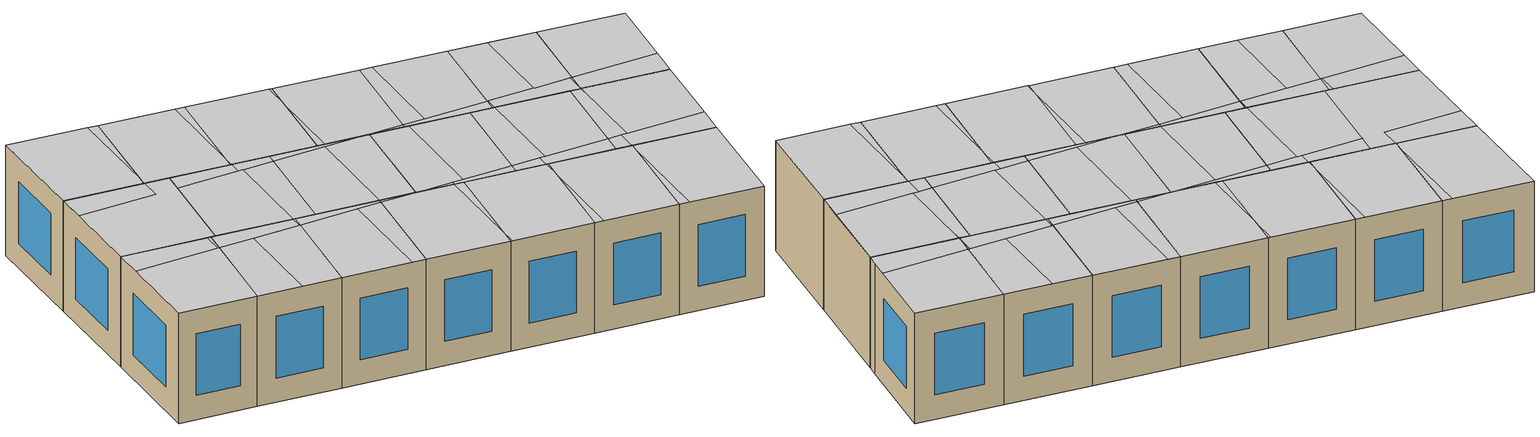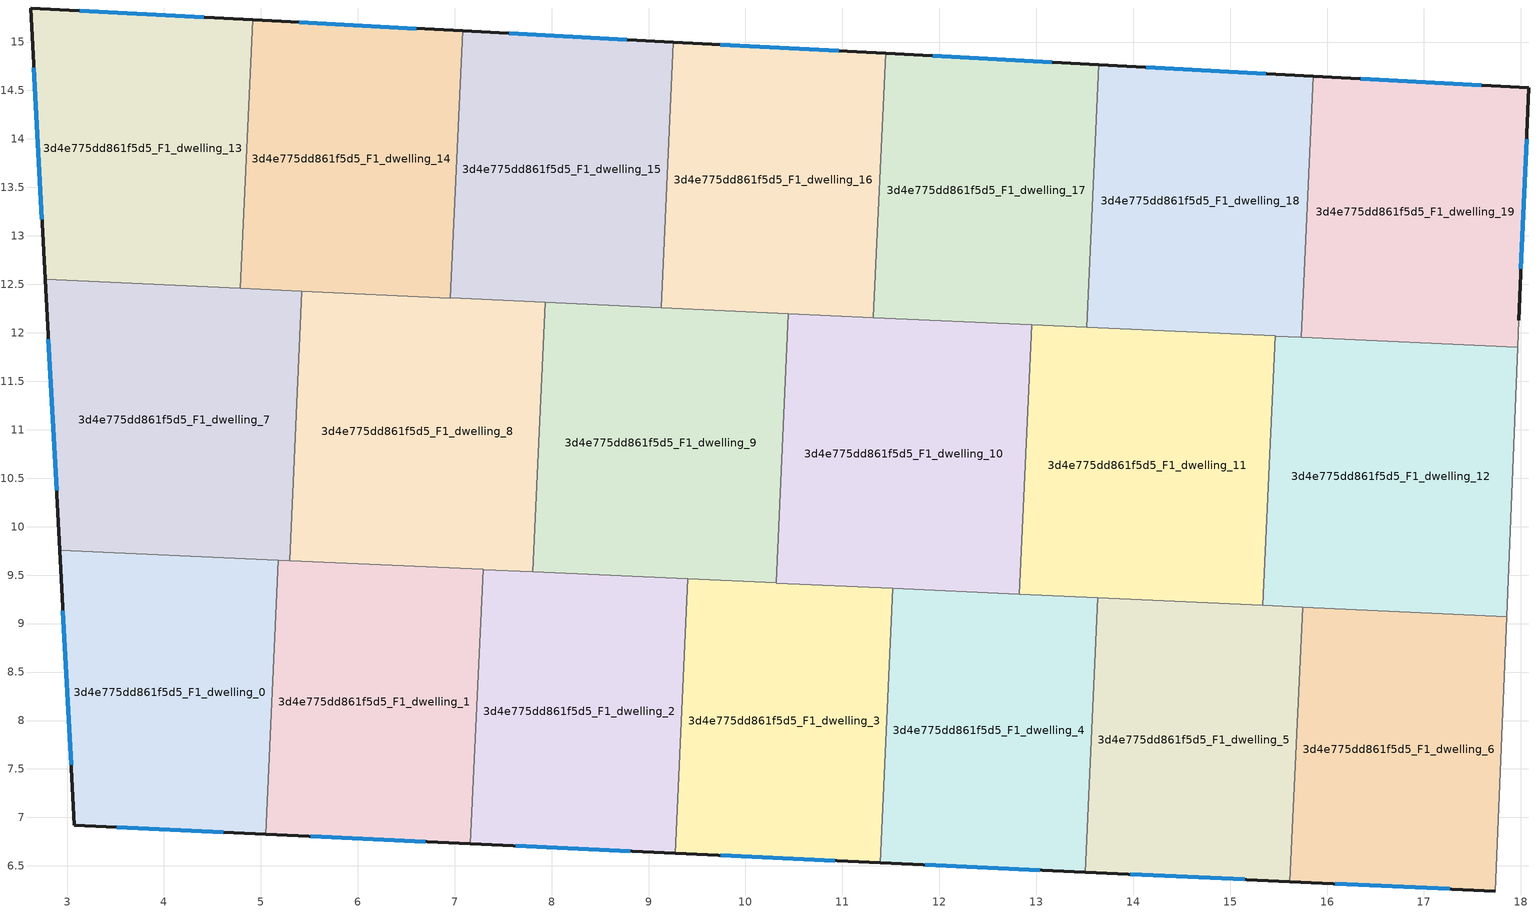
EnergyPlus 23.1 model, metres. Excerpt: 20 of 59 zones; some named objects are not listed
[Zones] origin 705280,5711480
3d4e775dd861f5d5_F1_dwelling_0
 floor to 3d4e775dd861f5d5_F0_dwelling_0 (EU_floor_Construction): 5.18,9.66 5.05,6.83 3.08,6.92 2.93,9.76 z3
 wall outside (EU_wall_Construction): 2.93,9.76 3.08,6.92 5.05,6.83 z3:6
 wall to 3d4e775dd861f5d5_F1_dwelling_1 (EU_wall_Construction): 5.05,6.83 5.18,9.66 z3:6
 wall to 3d4e775dd861f5d5_F1_dwelling_7 (EU_wall_Construction): 5.18,9.66 2.93,9.76 z3:6
 window (EU_Window_Construction): 3.51,6.9 4.61,6.85 / 2.96,9.13 3.04,7.55 z3.66:5.34
 ceiling adiabatic (EU_roof_Construction): 5.05,6.83 5.16,9.13 2.96,9.02 3.08,6.92 z6
 ceiling to 3d4e775dd861f5d5_F2_dwelling_6 (EU_floor_Construction): 5.11,9.13 5.09,9.66 2.93,9.76 2.96,9.02 z6
 ceiling to 3d4e775dd861f5d5_F2_dwelling_7 (EU_floor_Construction): 5.16,9.13 5.18,9.66 5.09,9.66 5.11,9.13 z6
3d4e775dd861f5d5_F1_dwelling_1
 floor to 3d4e775dd861f5d5_F0_dwelling_1 (EU_floor_Construction): 7.29,9.56 7.16,6.73 5.05,6.83 5.18,9.66 z3
 wall outside (EU_wall_Construction): 5.05,6.83 7.16,6.73 z3:6
 wall to 3d4e775dd861f5d5_F1_dwelling_2 (EU_wall_Construction): 7.16,6.73 7.29,9.56 z3:6
 wall to 3d4e775dd861f5d5_F1_dwelling_8 (EU_wall_Construction): 7.29,9.56 5.3,9.65 z3:6
 wall to 3d4e775dd861f5d5_F1_dwelling_7 (EU_wall_Construction): 5.3,9.65 5.18,9.66 z3:6
 window (EU_Window_Construction): 5.52,6.8 6.7,6.75 z3.66:5.34
 ceiling to 3d4e775dd861f5d5_F2_dwelling_1 (EU_floor_Construction): 7.16,6.73 7.28,9.25 6.06,9.18 6.19,6.77 z6
 ceiling to 3d4e775dd861f5d5_F2_dwelling_8 (EU_floor_Construction): 7.28,9.25 7.29,9.56 7.25,9.56 7.26,9.25 z6
 ceiling to 3d4e775dd861f5d5_F2_dwelling_0 (EU_floor_Construction): 6.19,6.77 6.06,9.18 5.16,9.13 5.05,6.83 z6
 ceiling to 3d4e775dd861f5d5_F2_dwelling_7 (EU_floor_Construction): 7.26,9.25 7.25,9.56 5.18,9.66 5.16,9.13 z6
3d4e775dd861f5d5_F1_dwelling_10
 floor to 3d4e775dd861f5d5_F0_dwelling_10 (EU_floor_Construction): 12.95,12.08 12.83,9.3 10.31,9.42 10.44,12.2 z3
 wall to 3d4e775dd861f5d5_F1_dwelling_11 (EU_wall_Construction): 12.83,9.3 12.95,12.08 z3:6
 wall to 3d4e775dd861f5d5_F1_dwelling_9 (EU_wall_Construction): 10.44,12.2 10.31,9.42 z3:6
 wall to 3d4e775dd861f5d5_F1_dwelling_4 (EU_wall_Construction): 11.52,9.36 12.83,9.3 z3:6
 wall to 3d4e775dd861f5d5_F1_dwelling_17 (EU_wall_Construction): 12.95,12.08 11.32,12.16 z3:6
 wall to 3d4e775dd861f5d5_F1_dwelling_3 (EU_wall_Construction): 10.31,9.42 11.52,9.36 z3:6
 wall to 3d4e775dd861f5d5_F1_dwelling_16 (EU_wall_Construction): 11.32,12.16 10.44,12.2 z3:6
 ceiling adiabatic (EU_roof_Construction): 12.84,9.54 12.95,12.08 11.42,12.15 11.56,9.48 z6
 ceiling to 3d4e775dd861f5d5_F2_dwelling_9 (EU_floor_Construction): 11.56,9.48 11.42,12.15 10.44,12.2 10.31,9.42 10.41,9.41 z6
 ceiling to 3d4e775dd861f5d5_F2_dwelling_3 (EU_floor_Construction): 12.83,9.3 12.84,9.54 11.28,9.46 11.29,9.37 z6
 ceiling to 3d4e775dd861f5d5_F2_dwelling_2 (EU_floor_Construction): 11.29,9.37 11.28,9.45 10.41,9.41 z6
3d4e775dd861f5d5_F1_dwelling_11
 floor to 3d4e775dd861f5d5_F0_dwelling_11 (EU_floor_Construction): 15.46,11.97 15.33,9.19 12.83,9.3 12.95,12.08 z3
 wall to 3d4e775dd861f5d5_F1_dwelling_12 (EU_wall_Construction): 15.33,9.19 15.46,11.97 z3:6
 wall to 3d4e775dd861f5d5_F1_dwelling_5 (EU_wall_Construction): 13.63,9.27 15.33,9.19 z3:6
 wall to 3d4e775dd861f5d5_F1_dwelling_18 (EU_wall_Construction): 15.46,11.97 13.52,12.06 z3:6
 wall to 3d4e775dd861f5d5_F1_dwelling_4 (EU_wall_Construction): 12.83,9.3 13.63,9.27 z3:6
 wall to 3d4e775dd861f5d5_F1_dwelling_17 (EU_wall_Construction): 13.52,12.06 12.95,12.08 z3:6
 ceiling to 3d4e775dd861f5d5_F2_dwelling_11 (EU_floor_Construction): 15.36,9.68 15.46,11.97 13.58,12.05 13.71,9.59 z6
 ceiling to 3d4e775dd861f5d5_F2_dwelling_4 (EU_floor_Construction): 15.33,9.19 15.36,9.68 13.57,9.58 13.59,9.27 13.63,9.27 z6
 ceiling to 3d4e775dd861f5d5_F2_dwelling_3 (EU_floor_Construction): 13.59,9.27 13.57,9.58 12.84,9.54 12.83,9.3 z6
 ceiling adiabatic (EU_roof_Construction): 14.57,9.64 13.71,9.59 13.58,12.05 12.95,12.08 12.83,9.4 12.84,9.54 z6
3d4e775dd861f5d5_F1_dwelling_12
 floor to 3d4e775dd861f5d5_F0_dwelling_12 (EU_floor_Construction): 17.97,11.85 17.85,9.07 15.33,9.19 15.46,11.97 z3
 wall adiabatic (EU_wall_Construction): 17.85,9.07 17.97,11.85 z3:6
 wall to 3d4e775dd861f5d5_F1_dwelling_6 (EU_wall_Construction): 15.75,9.17 17.85,9.07 z3:6
 wall to 3d4e775dd861f5d5_F1_dwelling_19 (EU_wall_Construction): 17.97,11.85 15.74,11.95 z3:6
 wall to 3d4e775dd861f5d5_F1_dwelling_5 (EU_wall_Construction): 15.34,9.19 15.75,9.17 z3:6
 wall to 3d4e775dd861f5d5_F1_dwelling_18 (EU_wall_Construction): 15.73,11.95 15.46,11.97 z3:6
 ceiling to 3d4e775dd861f5d5_F2_dwelling_12 (EU_floor_Construction): 17.88,9.81 17.97,11.85 15.74,11.95 15.86,9.71 z6
 ceiling to 3d4e775dd861f5d5_F2_dwelling_5 (EU_floor_Construction): 17.85,9.07 17.88,9.81 15.86,9.71 15.71,9.7 15.74,9.17 z6
 ceiling to 3d4e775dd861f5d5_F2_dwelling_11 (EU_floor_Construction): 15.86,9.71 15.8,10.98 15.73,11.95 15.46,11.97 15.36,9.68 15.71,9.7 z6
 ceiling to 3d4e775dd861f5d5_F2_dwelling_4 (EU_floor_Construction): 15.74,9.17 15.71,9.7 15.36,9.68 15.33,9.19 z6
3d4e775dd861f5d5_F1_dwelling_13
 floor to 3d4e775dd861f5d5_F0_dwelling_13 (EU_floor_Construction): 4.92,15.23 4.79,12.46 2.78,12.55 2.62,15.35 z3
 wall outside (EU_wall_Construction): 4.92,15.23 2.62,15.35 2.78,12.55 z3:6
 wall to 3d4e775dd861f5d5_F1_dwelling_14 (EU_wall_Construction): 4.79,12.46 4.92,15.23 z3:6
 wall to 3d4e775dd861f5d5_F1_dwelling_7 (EU_wall_Construction): 2.78,12.55 4.79,12.46 z3:6
 window (EU_Window_Construction): 2.66,14.73 2.74,13.17 / 4.41,15.26 3.13,15.32 z3.66:5.34
 ceiling to 3d4e775dd861f5d5_F2_dwelling_13 (EU_floor_Construction): 4.79,12.46 4.8,12.65 4.66,15.24 2.62,15.35 2.78,12.55 z6
 ceiling to 3d4e775dd861f5d5_F2_dwelling_14 (EU_floor_Construction): 4.8,12.65 4.92,15.23 4.66,15.24 z6
3d4e775dd861f5d5_F1_dwelling_14
 floor to 3d4e775dd861f5d5_F0_dwelling_14 (EU_floor_Construction): 7.08,15.11 6.95,12.36 4.79,12.46 4.92,15.23 z3
 wall outside (EU_wall_Construction): 7.08,15.11 4.92,15.23 z3:6
 wall to 3d4e775dd861f5d5_F1_dwelling_15 (EU_wall_Construction): 6.95,12.36 7.08,15.11 z3:6
 wall to 3d4e775dd861f5d5_F1_dwelling_8 (EU_wall_Construction): 5.42,12.43 6.95,12.36 z3:6
 wall to 3d4e775dd861f5d5_F1_dwelling_7 (EU_wall_Construction): 4.79,12.46 5.42,12.43 z3:6
 window (EU_Window_Construction): 6.6,15.14 5.39,15.2 z3.66:5.34
 ceiling to 3d4e775dd861f5d5_F2_dwelling_14 (EU_floor_Construction): 6.95,12.36 6.97,12.65 6.83,15.13 4.92,15.23 4.8,12.65 4.81,12.46 z6
 ceiling to 3d4e775dd861f5d5_F2_dwelling_15 (EU_floor_Construction): 6.97,12.65 7.08,15.11 6.83,15.13 z6
3d4e775dd861f5d5_F1_dwelling_15
 floor to 3d4e775dd861f5d5_F0_dwelling_15 (EU_floor_Construction): 9.26,15 9.13,12.26 6.95,12.36 7.08,15.11 z3
 wall outside (EU_wall_Construction): 9.26,15 7.08,15.11 z3:6
 wall to 3d4e775dd861f5d5_F1_dwelling_16 (EU_wall_Construction): 9.13,12.26 9.26,15 z3:6
 wall to 3d4e775dd861f5d5_F1_dwelling_9 (EU_wall_Construction): 7.93,12.31 9.13,12.26 z3:6
 wall to 3d4e775dd861f5d5_F1_dwelling_8 (EU_wall_Construction): 6.95,12.36 7.93,12.31 z3:6
 window (EU_Window_Construction): 8.78,15.02 7.56,15.09 z3.66:5.34
 ceiling to 3d4e775dd861f5d5_F2_dwelling_15 (EU_floor_Construction): 9.13,12.26 9.22,14.3 9.19,15 7.08,15.11 6.97,12.65 6.98,12.36 z6
 ceiling to 3d4e775dd861f5d5_F2_dwelling_16 (EU_floor_Construction): 9.22,14.3 9.26,15 9.19,15 z6
3d4e775dd861f5d5_F1_dwelling_16
 floor to 3d4e775dd861f5d5_F0_dwelling_16 (EU_floor_Construction): 11.44,14.88 11.32,12.16 9.13,12.26 9.26,15 z3
 wall outside (EU_wall_Construction): 11.44,14.88 9.26,15 z3:6
 wall to 3d4e775dd861f5d5_F1_dwelling_17 (EU_wall_Construction): 11.32,12.16 11.44,14.88 z3:6
 wall to 3d4e775dd861f5d5_F1_dwelling_9 (EU_wall_Construction): 9.13,12.26 10.44,12.2 z3:6
 window (EU_Window_Construction): 10.96,14.91 9.74,14.97 z3.66:5.34
 ceiling to 3d4e775dd861f5d5_F2_dwelling_16 (EU_floor_Construction): 11.32,12.25 11.44,14.88 9.26,15 9.22,14.3 9.33,12.25 10.39,12.2 z6
 ceiling to 3d4e775dd861f5d5_F2_dwelling_9 (EU_floor_Construction): 11.32,12.16 11.32,12.25 10.39,12.2 z6
 ceiling to 3d4e775dd861f5d5_F2_dwelling_15 (EU_floor_Construction): 9.33,12.25 9.22,14.3 9.13,12.26 z6
3d4e775dd861f5d5_F1_dwelling_17
 floor to 3d4e775dd861f5d5_F0_dwelling_17 (EU_floor_Construction): 13.65,14.76 13.52,12.06 11.32,12.16 11.44,14.88 z3
 wall outside (EU_wall_Construction): 13.65,14.76 11.44,14.88 z3:6
 wall to 3d4e775dd861f5d5_F1_dwelling_18 (EU_wall_Construction): 13.52,12.06 13.65,14.76 z3:6
 window (EU_Window_Construction): 13.16,14.79 11.93,14.86 z3.66:5.34
 ceiling to 3d4e775dd861f5d5_F2_dwelling_17 (EU_floor_Construction): 13.54,12.37 13.65,14.76 11.76,14.87 11.9,12.28 z6
 ceiling to 3d4e775dd861f5d5_F2_dwelling_16 (EU_floor_Construction): 11.9,12.28 11.76,14.87 11.44,14.88 11.32,12.25 z6
 ceiling adiabatic (EU_roof_Construction): 13.52,12.06 13.54,12.37 11.32,12.25 11.32,12.16 z6
3d4e775dd861f5d5_F1_dwelling_18
 floor to 3d4e775dd861f5d5_F0_dwelling_18 (EU_floor_Construction): 15.86,14.65 15.73,11.95 13.52,12.06 13.65,14.76 z3
 wall outside (EU_wall_Construction): 15.86,14.65 13.65,14.76 z3:6
 wall to 3d4e775dd861f5d5_F1_dwelling_19 (EU_wall_Construction): 15.73,11.95 15.86,14.65 z3:6
 window (EU_Window_Construction): 15.37,14.67 14.14,14.74 z3.66:5.34
 ceiling to 3d4e775dd861f5d5_F2_dwelling_18 (EU_floor_Construction): 15.76,12.49 15.86,14.65 14.65,14.71 14.77,12.43 z6
 ceiling to 3d4e775dd861f5d5_F2_dwelling_12 (EU_floor_Construction): 15.74,12.05 15.76,12.49 15.72,12.49 z6
 ceiling to 3d4e775dd861f5d5_F2_dwelling_11 (EU_floor_Construction): 15.73,11.95 15.74,12.05 15.72,12.49 13.57,12.37 13.58,12.05 z6
 ceiling to 3d4e775dd861f5d5_F2_dwelling_17 (EU_floor_Construction): 14.77,12.44 14.65,14.71 13.65,14.76 13.54,12.37 13.57,12.37 z6
 ceiling to 3d4e775dd861f5d5_F2_dwelling_10 (EU_floor_Construction): 13.58,12.05 13.57,12.37 13.54,12.37 13.52,12.06 z6
3d4e775dd861f5d5_F1_dwelling_19
 floor to 3d4e775dd861f5d5_F0_dwelling_19 (EU_floor_Construction): 18.08,14.53 17.98,12.13 17.97,11.85 15.73,11.95 15.86,14.65 z3
 wall outside (EU_wall_Construction): 17.98,12.13 18.08,14.53 15.86,14.65 z3:6
 wall adiabatic (EU_wall_Construction): 17.97,11.85 17.98,12.13 z3:6
 window (EU_Window_Construction): 17.59,14.56 16.35,14.62 / 18,12.66 18.06,14 z3.66:5.34
 ceiling to 3d4e775dd861f5d5_F2_dwelling_18 (EU_floor_Construction): 18,12.61 18.08,14.53 15.86,14.65 15.76,12.49 z6
 ceiling to 3d4e775dd861f5d5_F2_dwelling_12 (EU_floor_Construction): 17.97,11.85 17.98,12.13 18,12.61 15.76,12.49 15.74,12.05 15.74,11.95 z6
3d4e775dd861f5d5_F1_dwelling_2
 floor to 3d4e775dd861f5d5_F0_dwelling_2 (EU_floor_Construction): 9.41,9.46 9.28,6.63 7.16,6.73 7.29,9.56 z3
 wall outside (EU_wall_Construction): 7.16,6.73 9.28,6.63 z3:6
 wall to 3d4e775dd861f5d5_F1_dwelling_3 (EU_wall_Construction): 9.28,6.63 9.41,9.46 z3:6
 wall to 3d4e775dd861f5d5_F1_dwelling_9 (EU_wall_Construction): 9.41,9.46 7.81,9.53 z3:6
 wall to 3d4e775dd861f5d5_F1_dwelling_8 (EU_wall_Construction): 7.81,9.53 7.29,9.56 z3:6
 window (EU_Window_Construction): 7.63,6.71 8.81,6.65 z3.66:5.34
 ceiling to 3d4e775dd861f5d5_F2_dwelling_2 (EU_floor_Construction): 9.28,6.63 9.4,9.36 8.8,9.33 8.94,6.65 z6
 ceiling to 3d4e775dd861f5d5_F2_dwelling_1 (EU_floor_Construction): 8.94,6.65 8.8,9.33 7.28,9.25 7.16,6.73 z6
 ceiling to 3d4e775dd861f5d5_F2_dwelling_8 (EU_floor_Construction): 9.4,9.36 9.41,9.46 7.29,9.56 7.28,9.25 z6
3d4e775dd861f5d5_F1_dwelling_3
 floor to 3d4e775dd861f5d5_F0_dwelling_3 (EU_floor_Construction): 11.52,9.36 11.39,6.53 9.28,6.63 9.41,9.46 z3
 wall outside (EU_wall_Construction): 9.28,6.63 11.39,6.53 z3:6
 wall to 3d4e775dd861f5d5_F1_dwelling_4 (EU_wall_Construction): 11.39,6.53 11.52,9.36 z3:6
 wall to 3d4e775dd861f5d5_F1_dwelling_9 (EU_wall_Construction): 10.31,9.42 9.41,9.46 z3:6
 window (EU_Window_Construction): 9.74,6.61 10.92,6.56 z3.66:5.34
 ceiling to 3d4e775dd861f5d5_F2_dwelling_3 (EU_floor_Construction): 11.41,7.01 11.52,9.36 11.29,9.37 z6
 ceiling to 3d4e775dd861f5d5_F2_dwelling_2 (EU_floor_Construction): 11.39,6.53 11.41,7.01 11.29,9.37 10.41,9.41 9.4,9.36 9.28,6.63 z6
 ceiling to 3d4e775dd861f5d5_F2_dwelling_9 (EU_floor_Construction): 10.41,9.41 9.41,9.46 9.41,9.36 z6
3d4e775dd861f5d5_F1_dwelling_4
 floor to 3d4e775dd861f5d5_F0_dwelling_4 (EU_floor_Construction): 13.63,9.27 13.5,6.44 11.39,6.53 11.52,9.36 z3
 wall outside (EU_wall_Construction): 11.39,6.53 13.5,6.44 z3:6
 wall to 3d4e775dd861f5d5_F1_dwelling_5 (EU_wall_Construction): 13.5,6.44 13.63,9.27 z3:6
 window (EU_Window_Construction): 11.86,6.51 13.04,6.46 z3.66:5.34
 ceiling to 3d4e775dd861f5d5_F2_dwelling_3 (EU_floor_Construction): 13.5,6.44 13.61,8.81 13.59,9.27 11.52,9.36 11.41,7.01 11.44,6.53 z6
 ceiling to 3d4e775dd861f5d5_F2_dwelling_2 (EU_floor_Construction): 11.44,6.53 11.41,7.01 11.39,6.53 z6
 ceiling to 3d4e775dd861f5d5_F2_dwelling_4 (EU_floor_Construction): 13.61,8.81 13.63,9.27 13.59,9.27 z6
3d4e775dd861f5d5_F1_dwelling_5
 floor to 3d4e775dd861f5d5_F0_dwelling_5 (EU_floor_Construction): 15.75,9.17 15.62,6.34 13.5,6.44 13.63,9.27 z3
 wall outside (EU_wall_Construction): 13.5,6.44 15.62,6.34 z3:6
 wall to 3d4e775dd861f5d5_F1_dwelling_6 (EU_wall_Construction): 15.62,6.34 15.75,9.17 z3:6
 window (EU_Window_Construction): 13.97,6.41 15.15,6.36 z3.66:5.34
 ceiling to 3d4e775dd861f5d5_F2_dwelling_4 (EU_floor_Construction): 15.62,6.34 15.74,9.05 15.74,9.17 13.63,9.27 13.61,8.81 13.74,6.43 z6
 ceiling to 3d4e775dd861f5d5_F2_dwelling_3 (EU_floor_Construction): 13.74,6.43 13.61,8.81 13.5,6.44 z6
3d4e775dd861f5d5_F1_dwelling_6
 floor to 3d4e775dd861f5d5_F0_dwelling_6 (EU_floor_Construction): 17.85,9.07 17.74,6.24 15.62,6.34 15.75,9.17 z3
 wall outside (EU_wall_Construction): 15.62,6.34 17.74,6.24 z3:6
 wall adiabatic (EU_wall_Construction): 17.74,6.24 17.85,9.07 z3:6
 window (EU_Window_Construction): 16.08,6.32 17.27,6.26 z3.66:5.34
 ceiling to 3d4e775dd861f5d5_F2_dwelling_5 (EU_floor_Construction): 17.74,6.24 17.85,9.07 15.75,9.17 15.74,9.05 15.89,6.33 z6
 ceiling to 3d4e775dd861f5d5_F2_dwelling_4 (EU_floor_Construction): 15.89,6.33 15.74,9.05 15.62,6.34 z6
3d4e775dd861f5d5_F1_dwelling_7
 floor to 3d4e775dd861f5d5_F0_dwelling_7 (EU_floor_Construction): 5.42,12.43 5.3,9.65 2.93,9.76 2.78,12.55 z3
 wall outside (EU_wall_Construction): 2.78,12.55 2.93,9.76 z3:6
 wall to 3d4e775dd861f5d5_F1_dwelling_8 (EU_wall_Construction): 5.3,9.65 5.42,12.43 z3:6
 window (EU_Window_Construction): 2.81,11.93 2.89,10.38 z3.66:5.34
 ceiling to 3d4e775dd861f5d5_F2_dwelling_13 (EU_floor_Construction): 4.84,11.9 4.81,12.46 4.79,12.46 2.78,12.55 2.82,11.8 z6
 ceiling adiabatic (EU_roof_Construction): 5.3,9.65 5.42,12.43 4.81,12.46 4.84,11.9 2.82,11.8 2.78,12.55 4.79,12.46 4.81,12.46 2.78,12.55 2.93,9.76 z6
3d4e775dd861f5d5_F1_dwelling_8
 floor to 3d4e775dd861f5d5_F0_dwelling_8 (EU_floor_Construction): 7.93,12.31 7.81,9.53 5.3,9.65 5.42,12.43 z3
 wall to 3d4e775dd861f5d5_F1_dwelling_9 (EU_wall_Construction): 7.81,9.53 7.93,12.31 z3:6
 ceiling to 3d4e775dd861f5d5_F2_dwelling_7 (EU_floor_Construction): 7.25,9.56 7.12,12.03 5.4,11.93 5.3,9.65 z6
 ceiling to 3d4e775dd861f5d5_F2_dwelling_14 (EU_floor_Construction): 7,12.02 6.98,12.36 6.95,12.36 5.42,12.43 5.4,11.93 z6
 ceiling to 3d4e775dd861f5d5_F2_dwelling_15 (EU_floor_Construction): 7.92,12.07 7.93,12.31 6.98,12.36 7,12.02 z6
 ceiling to 3d4e775dd861f5d5_F2_dwelling_8 (EU_floor_Construction): 7.81,9.53 7.92,12.07 7.12,12.03 7.25,9.56 z6
3d4e775dd861f5d5_F1_dwelling_9
 floor to 3d4e775dd861f5d5_F0_dwelling_9 (EU_floor_Construction): 10.44,12.2 10.31,9.42 7.81,9.53 7.93,12.31 z3
 ceiling to 3d4e775dd861f5d5_F2_dwelling_8 (EU_floor_Construction): 9.41,9.46 9.27,12.14 7.92,12.07 7.81,9.53 z6
 ceiling to 3d4e775dd861f5d5_F2_dwelling_9 (EU_floor_Construction): 10.31,9.42 10.44,12.2 10.38,12.2 9.27,12.14 9.41,9.46 z6
 ceiling adiabatic (EU_roof_Construction): 10.44,12.2 7.93,12.31 7.92,12.07 10.38,12.2 z6
[Building]
EU S2 Campaign: North Axis=0; Terrain=City; Solar Distribution=FullExterior
[Site:Location]
London: Latitude=51.5; Longitude=-0.5; Time Zone=0; Elevation=25
[SizingPeriod:WeatherFileDays]
AnnualSizingPeriod: Begin Month=1; Begin Day of Month=1; End Month=12; End Day of Month=31; Day of Week for Start Day=Monday; Use Weather File Daylight Saving Period=No; Use Weather File Rain and Snow Indicators=No
[MATERIAL]
EU_InternalMass_Material: Roughness=MediumRough; Thickness=0.1; Conductivity=1; Density=1800; Specific Heat=900; Thermal Absorptance=0.9; Solar Absorptance=0.7; Visible Absorptance=0.7
[MATERIAL:NOMASS] Roughness=MediumRough; Thermal Absorptance=0.9; Solar Absorptance=0.7; Visible Absorptance=0.7
Name | Thermal Resistance
EU_wall_NoMass | 3.05077
EU_roof_NoMass; EU_floor_NoMass | 3.35585
[WINDOWMATERIAL:SIMPLEGLAZINGSYSTEM]
EU_Window_SimpleGlazing: UFactor=1.88725; Solar Heat Gain Coefficient=0.72; Visible Transmittance=0.72
[CONSTRUCTION]
EU_wall_Construction: EU_wall_NoMass
EU_roof_Construction: EU_roof_NoMass
EU_floor_Construction: EU_floor_NoMass
EU_InternalMass_Construction: EU_InternalMass_Material
EU_Window_Construction: EU_Window_SimpleGlazing
[ZONE] Type=1; Multiplier=1; Ceiling Height=autocalculate; Floor Area=autocalculate; Part of Total Floor Area=Yes
Name | Volume
3d4e775dd861f5d5_F1_dwelling_0; 3d4e775dd861f5d5_F1_dwelling_18 | 17.9766
3d4e775dd861f5d5_F1_dwelling_1 | 17.97
3d4e775dd861f5d5_F1_dwelling_10 | 20.9824
3d4e775dd861f5d5_F1_dwelling_11 | 20.9744
3d4e775dd861f5d5_F1_dwelling_12 | 20.9795
3d4e775dd861f5d5_F1_dwelling_13; 3d4e775dd861f5d5_F1_dwelling_17 | 17.978
3d4e775dd861f5d5_F1_dwelling_14 | 17.9832
3d4e775dd861f5d5_F1_dwelling_15 | 17.9692
3d4e775dd861f5d5_F1_dwelling_16 | 17.9824
3d4e775dd861f5d5_F1_dwelling_19 | 17.981
3d4e775dd861f5d5_F1_dwelling_2 | 17.9751
3d4e775dd861f5d5_F1_dwelling_3 | 17.9795
3d4e775dd861f5d5_F1_dwelling_4 | 17.9744
3d4e775dd861f5d5_F1_dwelling_5 | 17.9788
3d4e775dd861f5d5_F1_dwelling_6 | 17.9773
3d4e775dd861f5d5_F1_dwelling_7 | 20.9788
3d4e775dd861f5d5_F1_dwelling_8 | 20.9773
3d4e775dd861f5d5_F1_dwelling_9 | 20.9656
[INTERNALMASS] Construction=EU_InternalMass_Construction
Name | Zone or ZoneList | Surface Area
3d4e775dd861f5d5_F1_dwelling_0_EU_InternalMass | 3d4e775dd861f5d5_F1_dwelling_0 | 5.99181
3d4e775dd861f5d5_F1_dwelling_1_EU_InternalMass | 3d4e775dd861f5d5_F1_dwelling_1 | 5.99038
3d4e775dd861f5d5_F1_dwelling_2_EU_InternalMass | 3d4e775dd861f5d5_F1_dwelling_2 | 5.99188
3d4e775dd861f5d5_F1_dwelling_3_EU_InternalMass | 3d4e775dd861f5d5_F1_dwelling_3 | 5.99312
3d4e775dd861f5d5_F1_dwelling_4_EU_InternalMass | 3d4e775dd861f5d5_F1_dwelling_4 | 5.99141
3d4e775dd861f5d5_F1_dwelling_5_EU_InternalMass | 3d4e775dd861f5d5_F1_dwelling_5 | 5.99287
3d4e775dd861f5d5_F1_dwelling_6_EU_InternalMass | 3d4e775dd861f5d5_F1_dwelling_6 | 5.99219
3d4e775dd861f5d5_F1_dwelling_7_EU_InternalMass | 3d4e775dd861f5d5_F1_dwelling_7 | 6.99284
3d4e775dd861f5d5_F1_dwelling_8_EU_InternalMass | 3d4e775dd861f5d5_F1_dwelling_8 | 6.99265
3d4e775dd861f5d5_F1_dwelling_9_EU_InternalMass | 3d4e775dd861f5d5_F1_dwelling_9 | 6.98938
3d4e775dd861f5d5_F1_dwelling_10_EU_InternalMass | 3d4e775dd861f5d5_F1_dwelling_10 | 6.99411
3d4e775dd861f5d5_F1_dwelling_11_EU_InternalMass | 3d4e775dd861f5d5_F1_dwelling_11 | 6.99132
3d4e775dd861f5d5_F1_dwelling_12_EU_InternalMass | 3d4e775dd861f5d5_F1_dwelling_12 | 6.99328
3d4e775dd861f5d5_F1_dwelling_13_EU_InternalMass | 3d4e775dd861f5d5_F1_dwelling_13 | 5.9924
3d4e775dd861f5d5_F1_dwelling_14_EU_InternalMass | 3d4e775dd861f5d5_F1_dwelling_14 | 5.99447
3d4e775dd861f5d5_F1_dwelling_15_EU_InternalMass | 3d4e775dd861f5d5_F1_dwelling_15 | 5.98976
3d4e775dd861f5d5_F1_dwelling_16_EU_InternalMass | 3d4e775dd861f5d5_F1_dwelling_16 | 5.99424
3d4e775dd861f5d5_F1_dwelling_17_EU_InternalMass | 3d4e775dd861f5d5_F1_dwelling_17 | 5.9927
3d4e775dd861f5d5_F1_dwelling_18_EU_InternalMass | 3d4e775dd861f5d5_F1_dwelling_18 | 5.99236
3d4e775dd861f5d5_F1_dwelling_19_EU_InternalMass | 3d4e775dd861f5d5_F1_dwelling_19 | 5.99384
[OTHEREQUIPMENT] Fuel Type=Electricity; Design Level Calculation Method=Watts/Area; Power per Zone Floor Area=1; Fraction Latent=0; Fraction Radiant=0; Fraction Lost=0; Carbon Dioxide Generation Rate=0; EndUse Subcategory=EU_Step8_InternalGains
Name | Zone or ZoneList or Space or SpaceList | Schedule
EU_Step8_InternalGain_3d4e775dd861f5d5_F1_dwelling_0_f000 | 3d4e775dd861f5d5_F1_dwelling_0 | EU_Step8_GainSchedule_3d4e775dd861f5d5_F1_dwelling_0_f000
EU_Step8_InternalGain_3d4e775dd861f5d5_F1_dwelling_1_f000 | 3d4e775dd861f5d5_F1_dwelling_1 | EU_Step8_GainSchedule_3d4e775dd861f5d5_F1_dwelling_1_f000
EU_Step8_InternalGain_3d4e775dd861f5d5_F1_dwelling_2_f000 | 3d4e775dd861f5d5_F1_dwelling_2 | EU_Step8_GainSchedule_3d4e775dd861f5d5_F1_dwelling_2_f000
EU_Step8_InternalGain_3d4e775dd861f5d5_F1_dwelling_3_f000 | 3d4e775dd861f5d5_F1_dwelling_3 | EU_Step8_GainSchedule_3d4e775dd861f5d5_F1_dwelling_3_f000
EU_Step8_InternalGain_3d4e775dd861f5d5_F1_dwelling_4_f000 | 3d4e775dd861f5d5_F1_dwelling_4 | EU_Step8_GainSchedule_3d4e775dd861f5d5_F1_dwelling_4_f000
EU_Step8_InternalGain_3d4e775dd861f5d5_F1_dwelling_5_f000 | 3d4e775dd861f5d5_F1_dwelling_5 | EU_Step8_GainSchedule_3d4e775dd861f5d5_F1_dwelling_5_f000
EU_Step8_InternalGain_3d4e775dd861f5d5_F1_dwelling_6_f000 | 3d4e775dd861f5d5_F1_dwelling_6 | EU_Step8_GainSchedule_3d4e775dd861f5d5_F1_dwelling_6_f000
EU_Step8_InternalGain_3d4e775dd861f5d5_F1_dwelling_7_f000 | 3d4e775dd861f5d5_F1_dwelling_7 | EU_Step8_GainSchedule_3d4e775dd861f5d5_F1_dwelling_7_f000
EU_Step8_InternalGain_3d4e775dd861f5d5_F1_dwelling_8_f000 | 3d4e775dd861f5d5_F1_dwelling_8 | EU_Step8_GainSchedule_3d4e775dd861f5d5_F1_dwelling_8_f000
EU_Step8_InternalGain_3d4e775dd861f5d5_F1_dwelling_9_f000 | 3d4e775dd861f5d5_F1_dwelling_9 | EU_Step8_GainSchedule_3d4e775dd861f5d5_F1_dwelling_9_f000
EU_Step8_InternalGain_3d4e775dd861f5d5_F1_dwelling_10_f000 | 3d4e775dd861f5d5_F1_dwelling_10 | EU_Step8_GainSchedule_3d4e775dd861f5d5_F1_dwelling_10_f000
EU_Step8_InternalGain_3d4e775dd861f5d5_F1_dwelling_11_f000 | 3d4e775dd861f5d5_F1_dwelling_11 | EU_Step8_GainSchedule_3d4e775dd861f5d5_F1_dwelling_11_f000
EU_Step8_InternalGain_3d4e775dd861f5d5_F1_dwelling_12_f000 | 3d4e775dd861f5d5_F1_dwelling_12 | EU_Step8_GainSchedule_3d4e775dd861f5d5_F1_dwelling_12_f000
EU_Step8_InternalGain_3d4e775dd861f5d5_F1_dwelling_13_f000 | 3d4e775dd861f5d5_F1_dwelling_13 | EU_Step8_GainSchedule_3d4e775dd861f5d5_F1_dwelling_13_f000
EU_Step8_InternalGain_3d4e775dd861f5d5_F1_dwelling_14_f000 | 3d4e775dd861f5d5_F1_dwelling_14 | EU_Step8_GainSchedule_3d4e775dd861f5d5_F1_dwelling_14_f000
EU_Step8_InternalGain_3d4e775dd861f5d5_F1_dwelling_15_f000 | 3d4e775dd861f5d5_F1_dwelling_15 | EU_Step8_GainSchedule_3d4e775dd861f5d5_F1_dwelling_15_f000
EU_Step8_InternalGain_3d4e775dd861f5d5_F1_dwelling_16_f000 | 3d4e775dd861f5d5_F1_dwelling_16 | EU_Step8_GainSchedule_3d4e775dd861f5d5_F1_dwelling_16_f000
EU_Step8_InternalGain_3d4e775dd861f5d5_F1_dwelling_17_f000 | 3d4e775dd861f5d5_F1_dwelling_17 | EU_Step8_GainSchedule_3d4e775dd861f5d5_F1_dwelling_17_f000
EU_Step8_InternalGain_3d4e775dd861f5d5_F1_dwelling_18_f000 | 3d4e775dd861f5d5_F1_dwelling_18 | EU_Step8_GainSchedule_3d4e775dd861f5d5_F1_dwelling_18_f000
EU_Step8_InternalGain_3d4e775dd861f5d5_F1_dwelling_19_f000 | 3d4e775dd861f5d5_F1_dwelling_19 | EU_Step8_GainSchedule_3d4e775dd861f5d5_F1_dwelling_19_f000
[ZONEVENTILATION:DESIGNFLOWRATE] Schedule=EU_AlwaysOn; Design Flow Rate Calculation Method=AirChanges/Hour; Air Changes per Hour=0.496645; Ventilation Type=Natural; Fan Pressure Rise=0; Fan Total Efficiency=1; Constant Term Coefficient=1; Temperature Term Coefficient=0; Velocity Term Coefficient=0; Velocity Squared Term Coefficient=0; Minimum Indoor Temperature=-100; Maximum Indoor Temperature=100; Delta Temperature=-100; Minimum Outdoor Temperature=-100; Maximum Outdoor Temperature=100; Maximum Wind Speed=40
Name | Zone or ZoneList or Space or SpaceList
EU_ConstantAir_3d4e775dd861f5d5_F1_dwelling_0 | 3d4e775dd861f5d5_F1_dwelling_0
EU_ConstantAir_3d4e775dd861f5d5_F1_dwelling_1 | 3d4e775dd861f5d5_F1_dwelling_1
EU_ConstantAir_3d4e775dd861f5d5_F1_dwelling_2 | 3d4e775dd861f5d5_F1_dwelling_2
EU_ConstantAir_3d4e775dd861f5d5_F1_dwelling_3 | 3d4e775dd861f5d5_F1_dwelling_3
EU_ConstantAir_3d4e775dd861f5d5_F1_dwelling_4 | 3d4e775dd861f5d5_F1_dwelling_4
EU_ConstantAir_3d4e775dd861f5d5_F1_dwelling_5 | 3d4e775dd861f5d5_F1_dwelling_5
EU_ConstantAir_3d4e775dd861f5d5_F1_dwelling_6 | 3d4e775dd861f5d5_F1_dwelling_6
EU_ConstantAir_3d4e775dd861f5d5_F1_dwelling_7 | 3d4e775dd861f5d5_F1_dwelling_7
EU_ConstantAir_3d4e775dd861f5d5_F1_dwelling_8 | 3d4e775dd861f5d5_F1_dwelling_8
EU_ConstantAir_3d4e775dd861f5d5_F1_dwelling_9 | 3d4e775dd861f5d5_F1_dwelling_9
EU_ConstantAir_3d4e775dd861f5d5_F1_dwelling_10 | 3d4e775dd861f5d5_F1_dwelling_10
EU_ConstantAir_3d4e775dd861f5d5_F1_dwelling_11 | 3d4e775dd861f5d5_F1_dwelling_11
EU_ConstantAir_3d4e775dd861f5d5_F1_dwelling_12 | 3d4e775dd861f5d5_F1_dwelling_12
EU_ConstantAir_3d4e775dd861f5d5_F1_dwelling_13 | 3d4e775dd861f5d5_F1_dwelling_13
EU_ConstantAir_3d4e775dd861f5d5_F1_dwelling_14 | 3d4e775dd861f5d5_F1_dwelling_14
EU_ConstantAir_3d4e775dd861f5d5_F1_dwelling_15 | 3d4e775dd861f5d5_F1_dwelling_15
EU_ConstantAir_3d4e775dd861f5d5_F1_dwelling_16 | 3d4e775dd861f5d5_F1_dwelling_16
EU_ConstantAir_3d4e775dd861f5d5_F1_dwelling_17 | 3d4e775dd861f5d5_F1_dwelling_17
EU_ConstantAir_3d4e775dd861f5d5_F1_dwelling_18 | 3d4e775dd861f5d5_F1_dwelling_18
EU_ConstantAir_3d4e775dd861f5d5_F1_dwelling_19 | 3d4e775dd861f5d5_F1_dwelling_19
[HVACTEMPLATE:ZONE:IDEALLOADSAIRSYSTEM] System Availability Schedule=EU_AlwaysOn; Maximum Heating Supply Air Temperature=50; Minimum Cooling Supply Air Temperature=13; Maximum Heating Supply Air Humidity Ratio=0.0156; Minimum Cooling Supply Air Humidity Ratio=0.0077; Heating Limit=NoLimit; Cooling Limit=NoLimit; Heating Availability Schedule=EU_AlwaysOn; Cooling Availability Schedule=EU_CoolingOff; Dehumidification Control Type=ConstantSensibleHeatRatio; Cooling Sensible Heat Ratio=0.7; Dehumidification Setpoint=60; Humidification Control Type=None; Humidification Setpoint=30; Outdoor Air Method=None; Outdoor Air Flow Rate per Person=0.00944; Outdoor Air Flow Rate per Zone Floor Area=0; Outdoor Air Flow Rate per Zone=0; Demand Controlled Ventilation Type=None; Outdoor Air Economizer Type=NoEconomizer; Heat Recovery Type=None; Sensible Heat Recovery Effectiveness=0.7; Latent Heat Recovery Effectiveness=0.65
Name | Template Thermostat
3d4e775dd861f5d5_F1_dwelling_0 | EU_HeatOnly_3d4e775dd861f5d5_F1_dwelling_0
3d4e775dd861f5d5_F1_dwelling_1 | EU_HeatOnly_3d4e775dd861f5d5_F1_dwelling_1
3d4e775dd861f5d5_F1_dwelling_2 | EU_HeatOnly_3d4e775dd861f5d5_F1_dwelling_2
3d4e775dd861f5d5_F1_dwelling_3 | EU_HeatOnly_3d4e775dd861f5d5_F1_dwelling_3
3d4e775dd861f5d5_F1_dwelling_4 | EU_HeatOnly_3d4e775dd861f5d5_F1_dwelling_4
3d4e775dd861f5d5_F1_dwelling_5 | EU_HeatOnly_3d4e775dd861f5d5_F1_dwelling_5
3d4e775dd861f5d5_F1_dwelling_6 | EU_HeatOnly_3d4e775dd861f5d5_F1_dwelling_6
3d4e775dd861f5d5_F1_dwelling_7 | EU_HeatOnly_3d4e775dd861f5d5_F1_dwelling_7
3d4e775dd861f5d5_F1_dwelling_8 | EU_HeatOnly_3d4e775dd861f5d5_F1_dwelling_8
3d4e775dd861f5d5_F1_dwelling_9 | EU_HeatOnly_3d4e775dd861f5d5_F1_dwelling_9
3d4e775dd861f5d5_F1_dwelling_10 | EU_HeatOnly_3d4e775dd861f5d5_F1_dwelling_10
3d4e775dd861f5d5_F1_dwelling_11 | EU_HeatOnly_3d4e775dd861f5d5_F1_dwelling_11
3d4e775dd861f5d5_F1_dwelling_12 | EU_HeatOnly_3d4e775dd861f5d5_F1_dwelling_12
3d4e775dd861f5d5_F1_dwelling_13 | EU_HeatOnly_3d4e775dd861f5d5_F1_dwelling_13
3d4e775dd861f5d5_F1_dwelling_14 | EU_HeatOnly_3d4e775dd861f5d5_F1_dwelling_14
3d4e775dd861f5d5_F1_dwelling_15 | EU_HeatOnly_3d4e775dd861f5d5_F1_dwelling_15
3d4e775dd861f5d5_F1_dwelling_16 | EU_HeatOnly_3d4e775dd861f5d5_F1_dwelling_16
3d4e775dd861f5d5_F1_dwelling_17 | EU_HeatOnly_3d4e775dd861f5d5_F1_dwelling_17
3d4e775dd861f5d5_F1_dwelling_18 | EU_HeatOnly_3d4e775dd861f5d5_F1_dwelling_18
3d4e775dd861f5d5_F1_dwelling_19 | EU_HeatOnly_3d4e775dd861f5d5_F1_dwelling_19
[SIZING:ZONE] Zone Cooling Design Supply Air Temperature Input Method=SupplyAirTemperature; Zone Cooling Design Supply Air Temperature=13; Zone Heating Design Supply Air Temperature Input Method=SupplyAirTemperature; Zone Heating Design Supply Air Temperature=50; Zone Cooling Design Supply Air Humidity Ratio=0.008; Zone Heating Design Supply Air Humidity Ratio=0.008; Cooling Design Air Flow Method=DesignDay; Cooling Design Air Flow Rate=0; Cooling Minimum Air Flow per Zone Floor Area=0.000762; Cooling Minimum Air Flow=0; Cooling Minimum Air Flow Fraction=0.2; Heating Design Air Flow Method=DesignDay; Heating Design Air Flow Rate=0; Heating Maximum Air Flow per Zone Floor Area=0.002032; Heating Maximum Air Flow=0.141576; Heating Maximum Air Flow Fraction=0.3; Account for Dedicated Outdoor Air System=No; Dedicated Outdoor Air System Control Strategy=NeutralSupplyAir; Dedicated Outdoor Air Low Setpoint Temperature for Design=autosize; Dedicated Outdoor Air High Setpoint Temperature for Design=autosize; Zone Load Sizing Method=Sensible Load Only No Latent Load; Zone Latent Cooling Design Supply Air Humidity Ratio Input Method=HumidityRatioDifference; Zone Cooling Design Supply Air Humidity Ratio Difference=0.005; Zone Latent Heating Design Supply Air Humidity Ratio Input Method=HumidityRatioDifference; Zone Humidification Design Supply Air Humidity Ratio Difference=0.005
3d4e775dd861f5d5_F1_dwelling_0; 3d4e775dd861f5d5_F1_dwelling_1; 3d4e775dd861f5d5_F1_dwelling_2; 3d4e775dd861f5d5_F1_dwelling_3; 3d4e775dd861f5d5_F1_dwelling_4; 3d4e775dd861f5d5_F1_dwelling_5; 3d4e775dd861f5d5_F1_dwelling_6; 3d4e775dd861f5d5_F1_dwelling_7; 3d4e775dd861f5d5_F1_dwelling_8; 3d4e775dd861f5d5_F1_dwelling_9; 3d4e775dd861f5d5_F1_dwelling_10; 3d4e775dd861f5d5_F1_dwelling_11; 3d4e775dd861f5d5_F1_dwelling_12; 3d4e775dd861f5d5_F1_dwelling_13; 3d4e775dd861f5d5_F1_dwelling_14; 3d4e775dd861f5d5_F1_dwelling_15; 3d4e775dd861f5d5_F1_dwelling_16; 3d4e775dd861f5d5_F1_dwelling_17; 3d4e775dd861f5d5_F1_dwelling_18; 3d4e775dd861f5d5_F1_dwelling_19
[SCHEDULE:CONSTANT]
Name | Hourly Value
EU_AlwaysOn | 1
EU_CoolingOff | 0
[SCHEDULE:FILE] Column Number=1; Rows to Skip at Top=0; Number of Hours of Data=8760; Column Separator=Comma; Interpolate to Timestep=No; Minutes per Item=60; Adjust Schedule for Daylight Savings=Yes
Name | File
EU_Step8_GainSchedule_3d4e775dd861f5d5_F1_dwelling_0_f000 | ../../schedules/3d4e775dd861f5d5/3d4e775dd861f5d5_F1_dwelling_0_f000_gain.csv
EU_Step8_GainSchedule_3d4e775dd861f5d5_F1_dwelling_1_f000 | ../../schedules/3d4e775dd861f5d5/3d4e775dd861f5d5_F1_dwelling_1_f000_gain.csv
EU_Step8_GainSchedule_3d4e775dd861f5d5_F1_dwelling_2_f000 | ../../schedules/3d4e775dd861f5d5/3d4e775dd861f5d5_F1_dwelling_2_f000_gain.csv
EU_Step8_GainSchedule_3d4e775dd861f5d5_F1_dwelling_3_f000 | ../../schedules/3d4e775dd861f5d5/3d4e775dd861f5d5_F1_dwelling_3_f000_gain.csv
EU_Step8_GainSchedule_3d4e775dd861f5d5_F1_dwelling_4_f000 | ../../schedules/3d4e775dd861f5d5/3d4e775dd861f5d5_F1_dwelling_4_f000_gain.csv
EU_Step8_GainSchedule_3d4e775dd861f5d5_F1_dwelling_5_f000 | ../../schedules/3d4e775dd861f5d5/3d4e775dd861f5d5_F1_dwelling_5_f000_gain.csv
EU_Step8_GainSchedule_3d4e775dd861f5d5_F1_dwelling_6_f000 | ../../schedules/3d4e775dd861f5d5/3d4e775dd861f5d5_F1_dwelling_6_f000_gain.csv
EU_Step8_GainSchedule_3d4e775dd861f5d5_F1_dwelling_7_f000 | ../../schedules/3d4e775dd861f5d5/3d4e775dd861f5d5_F1_dwelling_7_f000_gain.csv
EU_Step8_GainSchedule_3d4e775dd861f5d5_F1_dwelling_8_f000 | ../../schedules/3d4e775dd861f5d5/3d4e775dd861f5d5_F1_dwelling_8_f000_gain.csv
EU_Step8_GainSchedule_3d4e775dd861f5d5_F1_dwelling_9_f000 | ../../schedules/3d4e775dd861f5d5/3d4e775dd861f5d5_F1_dwelling_9_f000_gain.csv
EU_Step8_GainSchedule_3d4e775dd861f5d5_F1_dwelling_10_f000 | ../../schedules/3d4e775dd861f5d5/3d4e775dd861f5d5_F1_dwelling_10_f000_gain.csv
EU_Step8_GainSchedule_3d4e775dd861f5d5_F1_dwelling_11_f000 | ../../schedules/3d4e775dd861f5d5/3d4e775dd861f5d5_F1_dwelling_11_f000_gain.csv
EU_Step8_GainSchedule_3d4e775dd861f5d5_F1_dwelling_12_f000 | ../../schedules/3d4e775dd861f5d5/3d4e775dd861f5d5_F1_dwelling_12_f000_gain.csv
EU_Step8_GainSchedule_3d4e775dd861f5d5_F1_dwelling_13_f000 | ../../schedules/3d4e775dd861f5d5/3d4e775dd861f5d5_F1_dwelling_13_f000_gain.csv
EU_Step8_GainSchedule_3d4e775dd861f5d5_F1_dwelling_14_f000 | ../../schedules/3d4e775dd861f5d5/3d4e775dd861f5d5_F1_dwelling_14_f000_gain.csv
EU_Step8_GainSchedule_3d4e775dd861f5d5_F1_dwelling_15_f000 | ../../schedules/3d4e775dd861f5d5/3d4e775dd861f5d5_F1_dwelling_15_f000_gain.csv
EU_Step8_GainSchedule_3d4e775dd861f5d5_F1_dwelling_16_f000 | ../../schedules/3d4e775dd861f5d5/3d4e775dd861f5d5_F1_dwelling_16_f000_gain.csv
EU_Step8_GainSchedule_3d4e775dd861f5d5_F1_dwelling_17_f000 | ../../schedules/3d4e775dd861f5d5/3d4e775dd861f5d5_F1_dwelling_17_f000_gain.csv
EU_Step8_GainSchedule_3d4e775dd861f5d5_F1_dwelling_18_f000 | ../../schedules/3d4e775dd861f5d5/3d4e775dd861f5d5_F1_dwelling_18_f000_gain.csv
EU_Step8_GainSchedule_3d4e775dd861f5d5_F1_dwelling_19_f000 | ../../schedules/3d4e775dd861f5d5/3d4e775dd861f5d5_F1_dwelling_19_f000_gain.csv
